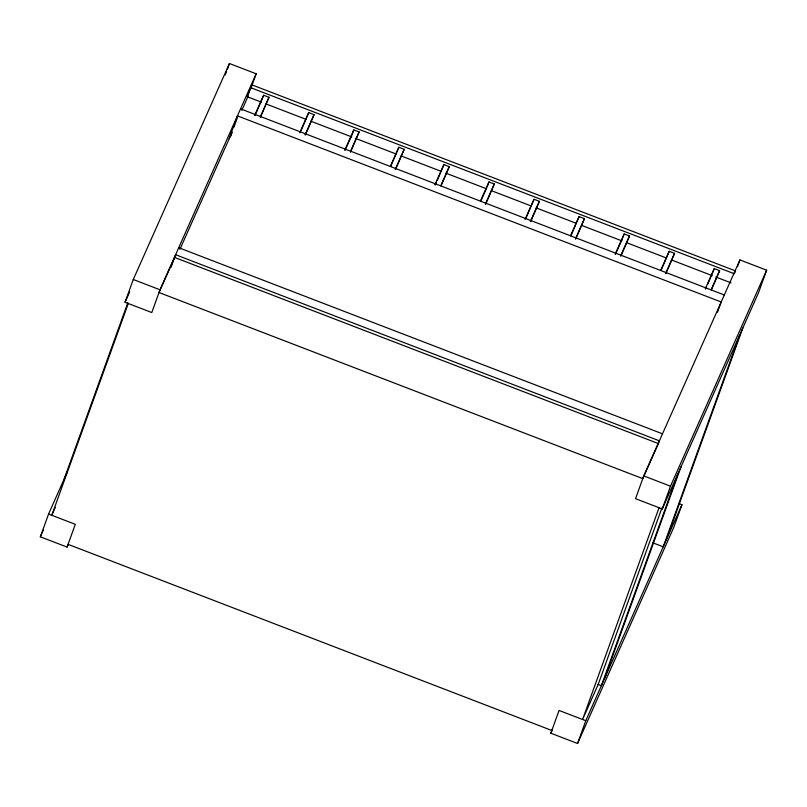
<?xml version="1.0" encoding="UTF-8"?>
<svg xmlns="http://www.w3.org/2000/svg" width="807" height="807" viewBox="0 0 807 807"><rect width="100%" height="100%" fill="white"/><g stroke="black" fill="none" stroke-linecap="round" stroke-linejoin="round"><path stroke-width="1.21" d="M68.101 544.786L67.082 547.085L40.35 536.806L48.571 514.039L67.495 471.53M256.162 73.79L159.998 289.784L151.777 312.551L125.055 302.272L133.276 279.494L229.44 63.511L256.162 73.79L250.826 88.588M64.187 478.975L127.849 302.696M128.263 303.503L51.779 515.269L55.31 507.351M225.324 74.89L226.565 71.48M227.382 69.2L229.44 63.511M67.082 547.085L75.303 524.318L48.571 514.039M171.094 267.238L173.142 261.549M173.777 259.804L175.613 254.719L659.369 440.834L658.139 444.253M229.208 138.633L237.429 115.865L721.186 301.989L717.494 312.238M230.62 136.353L231.902 132.812M233.98 127.072L237.672 116.823M261.377 102.166L247.285 96.739L251.824 84.826L735.581 270.95L734.33 273.755L250.574 87.63M251.824 84.826L247.285 96.739M260.358 117.58L268.993 97.314L263.657 95.256L255.012 115.522M305.419 134.91L314.064 114.655L308.718 112.597L301.072 130.613M352.538 133.347L353.779 129.937L359.125 131.985L350.48 152.251M395.541 169.591L404.186 149.325L398.84 147.267L390.699 166.413M441.106 185.802L449.247 166.666L443.9 164.608L437.263 180.385M487.317 186.498L488.961 181.948L494.308 183.996L485.663 204.262M530.734 221.602L539.369 201.336L534.022 199.279L525.882 218.425M575.794 238.933L584.429 218.677L579.083 216.619L570.942 235.755M622.913 237.369L624.144 233.959L629.49 236.007L620.855 256.273M665.916 273.613L674.551 253.348L669.205 251.29L661.064 270.436M711.471 289.824L719.612 270.688L714.266 268.63L707.628 284.407M681.945 504.728L673.724 527.506L577.56 743.489L550.838 733.21L559.059 710.442L585.781 720.722L681.945 504.728L679.625 503.84M643.754 475.898L635.533 498.676L662.265 508.955L758.429 292.961L766.65 270.194L739.918 259.915L643.754 475.898L670.486 486.187L766.65 270.194M737.457 266.744L739.918 259.915M659.057 507.724L582.573 719.491L598.189 684.427L661.851 508.148M577.56 743.489L585.781 720.722M662.265 508.955L670.486 486.187M677.87 473.891L601.397 685.657L597.906 684.316M604.514 678.647L680.997 466.88M739.696 335.046L663.213 546.803L652.762 542.788M666.34 539.792L742.813 328.025M125.055 302.272L129.655 291.932M40.35 536.806L43.417 529.906M179.911 249.363L232.083 132.177M241.807 110.347L247.941 96.558M254.659 115.451L263.657 95.256M260.51 116.39L268.993 97.314M299.72 132.792L308.718 112.597M305.066 134.85L314.064 114.655M344.781 150.132L353.779 129.937M345.134 150.193L352.134 134.487M350.631 151.06L359.125 131.985M390.346 166.343L398.84 147.267M395.188 169.52L404.186 149.325M434.902 184.803L443.9 164.608M435.255 184.874L436.264 182.624M440.753 185.741L449.247 166.666M480.468 201.024L488.961 181.948M480.821 201.084L486.813 187.617M485.31 204.201L494.308 183.996M525.034 219.474L534.022 199.279M530.37 221.532L539.369 201.336M570.589 235.694L579.083 216.619M575.441 238.872L584.429 218.677M615.156 254.155L624.144 233.959M615.509 254.215L622.5 238.509M620.997 255.083L629.49 236.007M660.711 270.365L669.205 251.29M665.563 273.543L674.551 253.348M705.278 288.825L714.266 268.63M705.631 288.896L706.629 286.646M711.118 289.763L719.612 270.688M550.838 733.21L552.371 729.76M266.078 103.972L305.994 119.335M310.695 121.141L351.791 136.948M355.312 138.3L396.408 154.117M401.099 155.922L441.026 171.286M445.726 173.091L485.643 188.445M491.513 190.704L531.44 206.067M536.13 207.873L576.057 223.236M581.928 225.496L621.844 240.849M626.545 242.655L666.461 258.018M672.332 260.278L712.258 275.641M715.779 276.993L731.041 282.864M240.557 108.854L724.313 294.979M178.73 247.709L662.497 433.823M133.276 279.494L159.998 289.784M68.06 544.352L551.817 730.476M174.625 257.453L159.019 292.517L642.776 478.632L658.381 443.568L174.625 257.453"/></g></svg>
